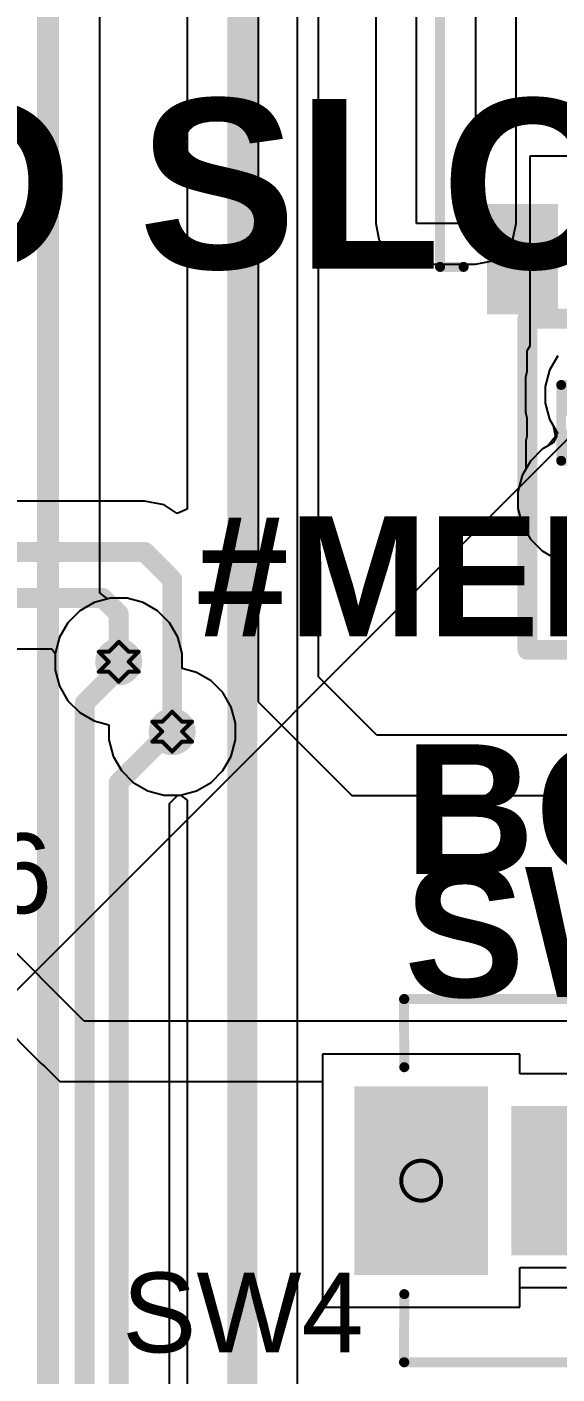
# Model space of a CAD drawing. Header units: inches. Extents: x -3 to 5437, y -3 to 5435.
# Drawn here: x 92.94 to 99.69, y 90.89 to 108.03 of the extents above; entities that cross this region are included whole.
import ezdxf

# ---------------------------------------------------------------- set-up
doc = ezdxf.new("R2010")
doc.units = ezdxf.units.IN
for name, color, linetype in [('Bottom Layer', 5, 'Continuous'), ('Bottom Solder', 6, 'Continuous'), ('Drill Drawing', 1, 'Continuous'), ('GND', 16, 'Continuous'), ('Keep-Out Layer', 6, 'Continuous'), ('Multi-Layer', 9, 'Continuous'), ('Pad Holes', 156, 'Continuous'), ('PWR', 76, 'Continuous'), ('Top Layer', 1, 'Continuous'), ('Top Overlay', 2, 'Continuous'), ('Top Paste', 8, 'Continuous'), ('Top Solder', 216, 'Continuous'), ('Via Holes', 16, 'Continuous')]:
    doc.layers.add(name, color=color, linetype=linetype)
doc.styles.add('Arial', font='', dxfattribs={"height": 0.2})
doc.styles.add('Arial_Bold', font='', dxfattribs={"height": 0.2})
doc.styles.get('Arial').set_extended_font_data('Arial')
doc.styles.get('Arial_Bold').set_extended_font_data('Arial', bold=True)

# ---------------------------------------------------------------- blocks, each defined once
blk = doc.blocks.new('DM3BT_DSF_PEJS_67')
at = {"layer": 'Top Layer'}
blk.add_hatch(color=1, dxfattribs=at).paths.add_polyline_path([(5.45, 6.95), (5.45, 8.15), (6.15, 8.15), (6.15, 6.95)])
at = {"layer": 'Top Paste'}
blk.add_hatch(color=8, dxfattribs=at).paths.add_polyline_path([(5.45, 6.95), (5.45, 8.15), (6.15, 8.15), (6.15, 6.95)])
at = {"layer": 'Top Solder'}
blk.add_hatch(color=216, dxfattribs=at).paths.add_polyline_path([(5.348, 6.848), (5.348, 8.252), (6.252, 8.252), (6.252, 6.848)])
at = {"layer": 'Keep-Out Layer'}
for p, q in [((6.4, 3.85), (6.4, 7.1)), ((6.4, 7.1), (7.15, 7.1)), ((7.15, 7.1), (7.15, 3.85))]:
    blk.add_line(p, q, dxfattribs=at)
at = {"layer": 'Top Overlay'}
for points in [[(6.85, 7.65, 0.127, 0.127, 0), (6.55, 7.65, 0.127, 0.127, 0)], [(6.85, 7.65, 0.127, 0.127, 0), (6.85, 4.2, 0.127, 0.127, 0)]]:
    blk.add_lwpolyline(points, format="xyseb", dxfattribs=at)
for points in [[(6.518, 7.65, 0.0635, 0.0635, 1), (6.582, 7.65, 0.0635, 0.0635, 1)], [(6.818, 7.65, 0.0635, 0.0635, 1), (6.882, 7.65, 0.0635, 0.0635, 1)], [(6.818, 7.65, 0.0635, 0.0635, 1), (6.882, 7.65, 0.0635, 0.0635, 1)]]:
    blk.add_lwpolyline(points, format="xyseb", close=True, dxfattribs=at)
blk = doc.blocks.new('R___0201_70')
at = {"layer": 'Top Layer'}
for points in [[(-0.41, 0.185), (-0.14, 0.185), (-0.14, -0.185), (-0.41, -0.185)], [(0.14, 0.185), (0.41, 0.185), (0.41, -0.185), (0.14, -0.185)]]:
    blk.add_hatch(color=1, dxfattribs=at).paths.add_polyline_path(points)
at = {"layer": 'Top Paste'}
for points in [[(-0.41, 0.185), (-0.14, 0.185), (-0.14, -0.185), (-0.41, -0.185)], [(0.14, 0.185), (0.41, 0.185), (0.41, -0.185), (0.14, -0.185)]]:
    blk.add_hatch(color=8, dxfattribs=at).paths.add_polyline_path(points)
at = {"layer": 'Top Solder'}
for points in [[(-0.465, 0.24), (-0.085, 0.24), (-0.085, -0.24), (-0.465, -0.24)], [(0.085, 0.24), (0.465, 0.24), (0.465, -0.24), (0.085, -0.24)]]:
    blk.add_hatch(color=216, dxfattribs=at).paths.add_polyline_path(points)
at = {"layer": 'Top Overlay'}
for points in [[(0.483, 0.254, 0.127, 0.127, 0), (-0.483, 0.254, 0.127, 0.127, 0)], [(-0.483, -0.254, 0.127, 0.127, 0), (-0.483, 0.254, 0.127, 0.127, 0)], [(0.483, -0.254, 0.127, 0.127, 0), (0.483, 0.254, 0.127, 0.127, 0)], [(0.483, -0.254, 0.127, 0.127, 0), (-0.483, -0.254, 0.127, 0.127, 0)]]:
    blk.add_lwpolyline(points, format="xyseb", dxfattribs=at)
for points in [[(-0.514, 0.254, 0.0635, 0.0635, 1), (-0.451, 0.254, 0.0635, 0.0635, 1)], [(-0.514, 0.254, 0.0635, 0.0635, 1), (-0.451, 0.254, 0.0635, 0.0635, 1)], [(0.451, 0.254, 0.0635, 0.0635, 1), (0.514, 0.254, 0.0635, 0.0635, 1)], [(0.451, 0.254, 0.0635, 0.0635, 1), (0.514, 0.254, 0.0635, 0.0635, 1)], [(-0.514, -0.254, 0.0635, 0.0635, 1), (-0.451, -0.254, 0.0635, 0.0635, 1)], [(-0.514, -0.254, 0.0635, 0.0635, 1), (-0.451, -0.254, 0.0635, 0.0635, 1)], [(0.451, -0.254, 0.0635, 0.0635, 1), (0.514, -0.254, 0.0635, 0.0635, 1)], [(0.451, -0.254, 0.0635, 0.0635, 1), (0.514, -0.254, 0.0635, 0.0635, 1)]]:
    blk.add_lwpolyline(points, format="xyseb", close=True, dxfattribs=at)
blk = doc.blocks.new('SS_12D02_G040_124')
at = {"layer": 'Bottom Layer'}
for points in [[(-3.35, -1.1), (-4.85, -1.1), (-4.85, 1.1), (-3.35, 1.1)], [(3.35, 1.1), (4.85, 1.1), (4.85, -1.1), (3.35, -1.1)], [(-2.85, 0.85), (-1.15, 0.85), (-1.15, -0.85), (-2.85, -0.85)]]:
    blk.add_hatch(color=5, dxfattribs=at).paths.add_polyline_path(points)
h = blk.add_hatch(color=5, dxfattribs=at)
edge = h.paths.add_edge_path()
edge.add_arc((0, 0), 0.85, 0, 360)
h = blk.add_hatch(color=5, dxfattribs=at)
edge = h.paths.add_edge_path()
edge.add_arc((2, 0), 0.85, 0, 360)
at = {"layer": 'Bottom Solder'}
for points in [[(-3.248, -1.202), (-4.952, -1.202), (-4.952, 1.202), (-3.248, 1.202)], [(3.248, 1.202), (4.952, 1.202), (4.952, -1.202), (3.248, -1.202)], [(-2.952, 0.952), (-1.048, 0.952), (-1.048, -0.952), (-2.952, -0.952)]]:
    blk.add_hatch(color=6, dxfattribs=at).paths.add_polyline_path(points)
h = blk.add_hatch(color=6, dxfattribs=at)
edge = h.paths.add_edge_path()
edge.add_arc((0, 0), 0.952, 0, 360)
h = blk.add_hatch(color=6, dxfattribs=at)
edge = h.paths.add_edge_path()
edge.add_arc((2, 0), 0.952, 0, 360)
at = {"layer": 'GND'}
for points in [[(-3.35, -1.1), (-4.85, -1.1), (-4.85, 1.1), (-3.35, 1.1)], [(3.35, 1.1), (4.85, 1.1), (4.85, -1.1), (3.35, -1.1)], [(-2.85, 0.85), (-1.15, 0.85), (-1.15, -0.85), (-2.85, -0.85)]]:
    blk.add_hatch(color=16, dxfattribs=at).paths.add_polyline_path(points)
h = blk.add_hatch(color=16, dxfattribs=at)
edge = h.paths.add_edge_path()
edge.add_arc((0, 0), 0.85, 0, 360)
h = blk.add_hatch(color=16, dxfattribs=at)
edge = h.paths.add_edge_path()
edge.add_arc((2, 0), 0.85, 0, 360)
at = {"layer": 'Multi-Layer'}
for points in [[(-3.35, -1.1), (-4.85, -1.1), (-4.85, 1.1), (-3.35, 1.1)], [(3.35, 1.1), (4.85, 1.1), (4.85, -1.1), (3.35, -1.1)], [(-2.85, 0.85), (-1.15, 0.85), (-1.15, -0.85), (-2.85, -0.85)]]:
    blk.add_hatch(color=9, dxfattribs=at).paths.add_polyline_path(points)
h = blk.add_hatch(color=9, dxfattribs=at)
edge = h.paths.add_edge_path()
edge.add_arc((0, 0), 0.85, 0, 360)
h = blk.add_hatch(color=9, dxfattribs=at)
edge = h.paths.add_edge_path()
edge.add_arc((2, 0), 0.85, 0, 360)
at = {"layer": 'Pad Holes'}
for points in [[(-4.45, -0.75), (-4.45, 0.75), (-3.75, 0.75), (-3.75, -0.75)], [(3.75, -0.75), (3.75, 0.75), (4.45, 0.75), (4.45, -0.75)]]:
    blk.add_hatch(color=7, dxfattribs=at).paths.add_polyline_path(points)
h = blk.add_hatch(color=7, dxfattribs=at)
edge = h.paths.add_edge_path()
edge.add_arc((-2, 0), 0.5, 0, 360)
h = blk.add_hatch(color=7, dxfattribs=at)
edge = h.paths.add_edge_path()
edge.add_arc((0, 0), 0.5, 0, 360)
h = blk.add_hatch(color=7, dxfattribs=at)
edge = h.paths.add_edge_path()
edge.add_arc((2, 0), 0.5, 0, 360)
at = {"layer": 'PWR'}
for points in [[(-3.35, -1.1), (-4.85, -1.1), (-4.85, 1.1), (-3.35, 1.1)], [(3.35, 1.1), (4.85, 1.1), (4.85, -1.1), (3.35, -1.1)], [(-2.85, 0.85), (-1.15, 0.85), (-1.15, -0.85), (-2.85, -0.85)]]:
    blk.add_hatch(color=76, dxfattribs=at).paths.add_polyline_path(points)
h = blk.add_hatch(color=76, dxfattribs=at)
edge = h.paths.add_edge_path()
edge.add_arc((0, 0), 0.85, 0, 360)
h = blk.add_hatch(color=76, dxfattribs=at)
edge = h.paths.add_edge_path()
edge.add_arc((2, 0), 0.85, 0, 360)
at = {"layer": 'Top Layer'}
for points in [[(-3.35, -1.1), (-4.85, -1.1), (-4.85, 1.1), (-3.35, 1.1)], [(3.35, 1.1), (4.85, 1.1), (4.85, -1.1), (3.35, -1.1)], [(-2.85, 0.85), (-1.15, 0.85), (-1.15, -0.85), (-2.85, -0.85)]]:
    blk.add_hatch(color=1, dxfattribs=at).paths.add_polyline_path(points)
h = blk.add_hatch(color=1, dxfattribs=at)
edge = h.paths.add_edge_path()
edge.add_arc((0, 0), 0.85, 0, 360)
h = blk.add_hatch(color=1, dxfattribs=at)
edge = h.paths.add_edge_path()
edge.add_arc((2, 0), 0.85, 0, 360)
at = {"layer": 'Top Solder'}
for points in [[(-3.248, -1.202), (-4.952, -1.202), (-4.952, 1.202), (-3.248, 1.202)], [(3.248, 1.202), (4.952, 1.202), (4.952, -1.202), (3.248, -1.202)], [(-2.952, 0.952), (-1.048, 0.952), (-1.048, -0.952), (-2.952, -0.952)]]:
    blk.add_hatch(color=216, dxfattribs=at).paths.add_polyline_path(points)
h = blk.add_hatch(color=216, dxfattribs=at)
edge = h.paths.add_edge_path()
edge.add_arc((0, 0), 0.952, 0, 360)
h = blk.add_hatch(color=216, dxfattribs=at)
edge = h.paths.add_edge_path()
edge.add_arc((2, 0), 0.952, 0, 360)
at = {"layer": 'Top Overlay'}
for points in [[(-4.318, 2.311, 0.127, 0.127, 0), (-4.315, 1.444, 0.127, 0.127, 0)], [(-4.315, 2.311, 0.127, 0.127, 0), (4.315, 2.311, 0.127, 0.127, 0)], [(4.312, 2.311, 0.127, 0.127, 0), (4.315, 1.444, 0.127, 0.127, 0)], [(-2, 1.778, 0.127, 0.127, 0), (0.083, 1.778, 0.127, 0.127, 0)], [(-2, 1.041, 0.127, 0.127, 0), (-2, 1.778, 0.127, 0.127, 0)], [(0.083, 1.092, 0.127, 0.127, 0), (0.083, 1.778, 0.127, 0.127, 0)], [(-2, -1.778, 0.127, 0.127, 0), (-2, -1.041, 0.127, 0.127, 0)], [(-2, -1.778, 0.127, 0.127, 0), (-2, -1.041, 0.127, 0.127, 0)], [(0.083, -1.778, 0.127, 0.127, 0), (0.083, -1.092, 0.127, 0.127, 0)], [(0.083, -1.778, 0.127, 0.127, 0), (0.083, -1.092, 0.127, 0.127, 0)], [(-4.318, -2.311, 0.127, 0.127, 0), (-4.315, -1.444, 0.127, 0.127, 0)], [(4.312, -2.311, 0.127, 0.127, 0), (4.315, -1.444, 0.127, 0.127, 0)], [(-2, -1.778, 0.127, 0.127, 0), (0.083, -1.778, 0.127, 0.127, 0)], [(-2, -1.778, 0.127, 0.127, 0), (0.083, -1.778, 0.127, 0.127, 0)], [(-4.315, -2.311, 0.127, 0.127, 0), (4.315, -2.311, 0.127, 0.127, 0)]]:
    blk.add_lwpolyline(points, format="xyseb", dxfattribs=at)
for points in [[(-4.35, 2.311, 0.0635, 0.0635, 1), (-4.286, 2.311, 0.0635, 0.0635, 1)], [(-4.347, 2.311, 0.0635, 0.0635, 1), (-4.283, 2.311, 0.0635, 0.0635, 1)], [(4.28, 2.311, 0.0635, 0.0635, 1), (4.344, 2.311, 0.0635, 0.0635, 1)], [(4.283, 2.311, 0.0635, 0.0635, 1), (4.347, 2.311, 0.0635, 0.0635, 1)], [(-2.032, 1.778, 0.0635, 0.0635, 1), (-1.968, 1.778, 0.0635, 0.0635, 1)], [(-2.032, 1.778, 0.0635, 0.0635, 1), (-1.968, 1.778, 0.0635, 0.0635, 1)], [(0.051, 1.778, 0.0635, 0.0635, 1), (0.115, 1.778, 0.0635, 0.0635, 1)], [(0.051, 1.778, 0.0635, 0.0635, 1), (0.115, 1.778, 0.0635, 0.0635, 1)], [(-4.347, 1.444, 0.0635, 0.0635, 1), (-4.283, 1.444, 0.0635, 0.0635, 1)], [(4.283, 1.444, 0.0635, 0.0635, 1), (4.347, 1.444, 0.0635, 0.0635, 1)], [(-2.032, 1.041, 0.0635, 0.0635, 1), (-1.968, 1.041, 0.0635, 0.0635, 1)], [(0.051, 1.092, 0.0635, 0.0635, 1), (0.115, 1.092, 0.0635, 0.0635, 1)], [(-2.032, -1.041, 0.0635, 0.0635, 1), (-1.968, -1.041, 0.0635, 0.0635, 1)], [(-2.032, -1.041, 0.0635, 0.0635, 1), (-1.968, -1.041, 0.0635, 0.0635, 1)], [(0.051, -1.092, 0.0635, 0.0635, 1), (0.115, -1.092, 0.0635, 0.0635, 1)], [(0.051, -1.092, 0.0635, 0.0635, 1), (0.115, -1.092, 0.0635, 0.0635, 1)], [(-4.347, -1.444, 0.0635, 0.0635, 1), (-4.283, -1.444, 0.0635, 0.0635, 1)], [(4.283, -1.444, 0.0635, 0.0635, 1), (4.347, -1.444, 0.0635, 0.0635, 1)], [(-2.032, -1.778, 0.0635, 0.0635, 1), (-1.968, -1.778, 0.0635, 0.0635, 1)], [(-2.032, -1.778, 0.0635, 0.0635, 1), (-1.968, -1.778, 0.0635, 0.0635, 1)], [(-2.032, -1.778, 0.0635, 0.0635, 1), (-1.968, -1.778, 0.0635, 0.0635, 1)], [(-2.032, -1.778, 0.0635, 0.0635, 1), (-1.968, -1.778, 0.0635, 0.0635, 1)], [(0.051, -1.778, 0.0635, 0.0635, 1), (0.115, -1.778, 0.0635, 0.0635, 1)], [(0.051, -1.778, 0.0635, 0.0635, 1), (0.115, -1.778, 0.0635, 0.0635, 1)], [(0.051, -1.778, 0.0635, 0.0635, 1), (0.115, -1.778, 0.0635, 0.0635, 1)], [(0.051, -1.778, 0.0635, 0.0635, 1), (0.115, -1.778, 0.0635, 0.0635, 1)], [(-4.35, -2.311, 0.0635, 0.0635, 1), (-4.286, -2.311, 0.0635, 0.0635, 1)], [(-4.347, -2.311, 0.0635, 0.0635, 1), (-4.283, -2.311, 0.0635, 0.0635, 1)], [(4.28, -2.311, 0.0635, 0.0635, 1), (4.344, -2.311, 0.0635, 0.0635, 1)], [(4.283, -2.311, 0.0635, 0.0635, 1), (4.347, -2.311, 0.0635, 0.0635, 1)]]:
    blk.add_lwpolyline(points, format="xyseb", close=True, dxfattribs=at)

msp = doc.modelspace()

# ---------------------------------------------------------------- hatches: boundary and pattern name
at = {"layer": 'Bottom Layer'}
h = msp.add_hatch(color=5, dxfattribs=at)
edge = h.paths.add_edge_path()
edge.add_arc((94.107, 99.949), 0.3, 0, 360)
h = msp.add_hatch(color=5, dxfattribs=at)
edge = h.paths.add_edge_path()
edge.add_arc((94.788, 99.06), 0.3, 0, 360)
at = {"layer": 'GND'}
h = msp.add_hatch(color=16, dxfattribs=at)
edge = h.paths.add_edge_path()
edge.add_arc((94.107, 99.949), 0.3, 0, 360)
h = msp.add_hatch(color=16, dxfattribs=at)
edge = h.paths.add_edge_path()
edge.add_arc((94.788, 99.06), 0.3, 0, 360)
at = {"layer": 'PWR'}
h = msp.add_hatch(color=76, dxfattribs=at)
edge = h.paths.add_edge_path()
edge.add_arc((94.107, 99.949), 0.3, 0, 360)
h = msp.add_hatch(color=76, dxfattribs=at)
edge = h.paths.add_edge_path()
edge.add_arc((94.788, 99.06), 0.3, 0, 360)
at = {"layer": 'Top Layer'}
h = msp.add_hatch(color=1, dxfattribs=at)
edge = h.paths.add_edge_path()
edge.add_arc((94.107, 99.949), 0.3, 0, 360)
h = msp.add_hatch(color=1, dxfattribs=at)
edge = h.paths.add_edge_path()
edge.add_arc((94.788, 99.06), 0.3, 0, 360)
at = {"layer": 'Via Holes'}
h = msp.add_hatch(color=7, dxfattribs=at)
edge = h.paths.add_edge_path()
edge.add_arc((94.107, 99.949), 0.15, 0, 360)
h = msp.add_hatch(color=7, dxfattribs=at)
edge = h.paths.add_edge_path()
edge.add_arc((94.788, 99.06), 0.15, 0, 360)

# ---------------------------------------------------------------- linework, layer by layer
at = {"layer": 'Bottom Layer'}
for p, q in [((96.386, 84.14), (96.386, 112.338)), ((94.977, 108.707), (94.977, 101.892)), ((97.383, 108.774), (97.383, 105.524)), ((99.169, 105.524), (99.169, 108.774)), ((97.383, 105.524), (97.423, 105.326)), ((99.13, 105.326), (99.169, 105.524)), ((97.423, 105.326), (97.535, 105.158)), ((99.017, 105.158), (99.13, 105.326)), ((97.535, 105.158), (97.703, 105.046)), ((98.849, 105.046), (99.017, 105.158)), ((97.703, 105.046), (97.901, 105.007)), ((97.901, 105.007), (98.651, 105.007)), ((98.651, 105.007), (98.849, 105.046)), ((99.701, 103.843), (99.595, 103.659)), ((99.595, 103.659), (99.54, 103.453)), ((99.54, 103.453), (99.54, 103.241)), ((99.54, 103.241), (99.595, 103.035)), ((99.595, 103.035), (99.679, 102.889)), ((99.679, 102.889), (99.683, 102.816)), ((99.64, 102.733), (99.502, 102.653)), ((99.683, 102.816), (99.64, 102.733)), ((99.502, 102.653), (99.351, 102.503)), ((99.351, 102.503), (99.245, 102.318)), ((99.245, 102.318), (99.19, 102.113)), ((99.19, 102.113), (99.19, 101.9)), ((94.437, 101.993), (85.979, 101.993)), ((94.685, 101.944), (94.437, 101.993)), ((94.85, 101.834), (94.685, 101.944)), ((94.977, 101.892), (94.85, 101.834)), ((99.19, 101.9), (99.245, 101.695)), ((99.245, 101.695), (99.351, 101.51)), ((99.351, 101.51), (99.502, 101.36)), ((99.502, 101.36), (99.686, 101.253)), ((99.686, 101.253), (99.891, 101.198)), ((87.631, 100.114), (93.254, 100.114)), ((93.254, 100.114), (93.299, 100.055)), ((93.299, 100.055), (93.299, 99.843)), ((93.299, 99.843), (93.354, 99.637)), ((93.354, 99.637), (93.46, 99.453)), ((93.46, 99.453), (93.611, 99.302)), ((93.611, 99.302), (93.795, 99.196)), ((93.795, 99.196), (93.98, 99.147)), ((93.98, 99.147), (93.98, 98.954)), ((93.98, 98.954), (94.035, 98.748)), ((94.035, 98.748), (94.141, 98.564)), ((94.141, 98.564), (94.292, 98.413)), ((94.292, 98.413), (94.476, 98.307)), ((94.476, 98.307), (94.682, 98.252)), ((94.682, 98.252), (94.894, 98.252)), ((94.894, 98.252), (94.977, 98.188)), ((94.977, 98.188), (94.977, 84.14)), ((99.218, 94.954), (96.702, 94.954)), ((96.702, 94.954), (96.702, 91.738)), ((99.218, 94.704), (99.218, 94.954)), ((101.418, 94.704), (99.218, 94.704)), ((99.218, 91.738), (99.218, 91.988)), ((99.218, 91.988), (101.418, 91.988)), ((96.702, 91.738), (99.218, 91.738))]:
    msp.add_line(p, q, dxfattribs=at)
for points in [[(95.682, 83.744, 0.381, 0.381, 0), (95.682, 113.538, 0.381, 0.381, 0)], [(85.979, 101.346, 0.254, 0.254, 0), (94.437, 101.346, 0.254, 0.254, 0)], [(94.437, 101.346, 0.254, 0.254, 0), (94.788, 100.995, 0.254, 0.254, 0)], [(94.788, 99.06, 0.254, 0.254, 0), (94.788, 100.995, 0.254, 0.254, 0)], [(87.198, 100.762, 0.254, 0.254, 0), (93.904, 100.762, 0.254, 0.254, 0)], [(93.904, 100.762, 0.254, 0.254, 0), (94.107, 100.559, 0.254, 0.254, 0)], [(94.107, 99.949, 0.254, 0.254, 0), (94.107, 100.559, 0.254, 0.254, 0)]]:
    msp.add_lwpolyline(points, format="xyseb", dxfattribs=at)
for points in [[(94.374, 101.346, 0.127, 0.127, 1), (94.501, 101.346, 0.127, 0.127, 1)], [(94.374, 101.346, 0.127, 0.127, 1), (94.501, 101.346, 0.127, 0.127, 1)], [(94.724, 100.995, 0.127, 0.127, 1), (94.851, 100.995, 0.127, 0.127, 1)], [(94.724, 100.995, 0.127, 0.127, 1), (94.851, 100.995, 0.127, 0.127, 1)], [(93.84, 100.762, 0.127, 0.127, 1), (93.967, 100.762, 0.127, 0.127, 1)], [(93.84, 100.762, 0.127, 0.127, 1), (93.967, 100.762, 0.127, 0.127, 1)], [(94.043, 100.559, 0.127, 0.127, 1), (94.17, 100.559, 0.127, 0.127, 1)], [(94.043, 100.559, 0.127, 0.127, 1), (94.17, 100.559, 0.127, 0.127, 1)], [(94.043, 99.949, 0.127, 0.127, 1), (94.17, 99.949, 0.127, 0.127, 1)], [(94.724, 99.06, 0.127, 0.127, 1), (94.851, 99.06, 0.127, 0.127, 1)]]:
    msp.add_lwpolyline(points, format="xyseb", close=True, dxfattribs=at)
at = {"layer": 'Bottom Solder'}
msp.add_line((0.338, 3.382), (5436.901, 5435.166), dxfattribs=at)
at = {"layer": 'Drill Drawing'}
for points in [[(93.98, 100.076, 0.0508, 0.0508, 0), (94.107, 100.203, 0.0508, 0.0508, 0)], [(94.107, 100.203, 0.0508, 0.0508, 0), (94.234, 100.076, 0.0508, 0.0508, 0)], [(93.853, 100.076, 0.0508, 0.0508, 0), (93.98, 99.949, 0.0508, 0.0508, 0)], [(93.853, 100.076, 0.0508, 0.0508, 0), (93.98, 100.076, 0.0508, 0.0508, 0)], [(93.853, 99.822, 0.0508, 0.0508, 0), (93.98, 99.949, 0.0508, 0.0508, 0)], [(94.234, 100.076, 0.0508, 0.0508, 0), (94.361, 100.076, 0.0508, 0.0508, 0)], [(94.234, 99.949, 0.0508, 0.0508, 0), (94.361, 100.076, 0.0508, 0.0508, 0)], [(94.234, 99.949, 0.0508, 0.0508, 0), (94.361, 99.822, 0.0508, 0.0508, 0)], [(93.853, 99.822, 0.0508, 0.0508, 0), (93.98, 99.822, 0.0508, 0.0508, 0)], [(93.98, 99.822, 0.0508, 0.0508, 0), (94.107, 99.695, 0.0508, 0.0508, 0)], [(94.107, 99.695, 0.0508, 0.0508, 0), (94.234, 99.822, 0.0508, 0.0508, 0)], [(94.234, 99.822, 0.0508, 0.0508, 0), (94.361, 99.822, 0.0508, 0.0508, 0)], [(94.661, 99.187, 0.0508, 0.0508, 0), (94.788, 99.314, 0.0508, 0.0508, 0)], [(94.788, 99.314, 0.0508, 0.0508, 0), (94.915, 99.187, 0.0508, 0.0508, 0)], [(94.534, 99.187, 0.0508, 0.0508, 0), (94.661, 99.06, 0.0508, 0.0508, 0)], [(94.534, 99.187, 0.0508, 0.0508, 0), (94.661, 99.187, 0.0508, 0.0508, 0)], [(94.534, 98.933, 0.0508, 0.0508, 0), (94.661, 99.06, 0.0508, 0.0508, 0)], [(94.915, 99.187, 0.0508, 0.0508, 0), (95.042, 99.187, 0.0508, 0.0508, 0)], [(94.915, 99.06, 0.0508, 0.0508, 0), (95.042, 99.187, 0.0508, 0.0508, 0)], [(94.915, 99.06, 0.0508, 0.0508, 0), (95.042, 98.933, 0.0508, 0.0508, 0)], [(94.534, 98.933, 0.0508, 0.0508, 0), (94.661, 98.933, 0.0508, 0.0508, 0)], [(94.661, 98.933, 0.0508, 0.0508, 0), (94.788, 98.806, 0.0508, 0.0508, 0)], [(94.788, 98.806, 0.0508, 0.0508, 0), (94.915, 98.933, 0.0508, 0.0508, 0)], [(94.915, 98.933, 0.0508, 0.0508, 0), (95.042, 98.933, 0.0508, 0.0508, 0)]]:
    msp.add_lwpolyline(points, format="xyseb", dxfattribs=at)
for points in [[(94.094, 100.203, 0.0254, 0.0254, 1), (94.12, 100.203, 0.0254, 0.0254, 1)], [(94.094, 100.203, 0.0254, 0.0254, 1), (94.12, 100.203, 0.0254, 0.0254, 1)], [(93.84, 100.076, 0.0254, 0.0254, 1), (93.866, 100.076, 0.0254, 0.0254, 1)], [(93.84, 100.076, 0.0254, 0.0254, 1), (93.866, 100.076, 0.0254, 0.0254, 1)], [(93.967, 100.076, 0.0254, 0.0254, 1), (93.993, 100.076, 0.0254, 0.0254, 1)], [(93.967, 100.076, 0.0254, 0.0254, 1), (93.993, 100.076, 0.0254, 0.0254, 1)], [(93.967, 99.949, 0.0254, 0.0254, 1), (93.993, 99.949, 0.0254, 0.0254, 1)], [(93.967, 99.949, 0.0254, 0.0254, 1), (93.993, 99.949, 0.0254, 0.0254, 1)], [(94.221, 100.076, 0.0254, 0.0254, 1), (94.247, 100.076, 0.0254, 0.0254, 1)], [(94.221, 100.076, 0.0254, 0.0254, 1), (94.247, 100.076, 0.0254, 0.0254, 1)], [(94.221, 99.949, 0.0254, 0.0254, 1), (94.247, 99.949, 0.0254, 0.0254, 1)], [(94.221, 99.949, 0.0254, 0.0254, 1), (94.247, 99.949, 0.0254, 0.0254, 1)], [(94.348, 100.076, 0.0254, 0.0254, 1), (94.374, 100.076, 0.0254, 0.0254, 1)], [(94.348, 100.076, 0.0254, 0.0254, 1), (94.374, 100.076, 0.0254, 0.0254, 1)], [(93.84, 99.822, 0.0254, 0.0254, 1), (93.866, 99.822, 0.0254, 0.0254, 1)], [(93.84, 99.822, 0.0254, 0.0254, 1), (93.866, 99.822, 0.0254, 0.0254, 1)], [(93.967, 99.822, 0.0254, 0.0254, 1), (93.993, 99.822, 0.0254, 0.0254, 1)], [(93.967, 99.822, 0.0254, 0.0254, 1), (93.993, 99.822, 0.0254, 0.0254, 1)], [(94.221, 99.822, 0.0254, 0.0254, 1), (94.247, 99.822, 0.0254, 0.0254, 1)], [(94.221, 99.822, 0.0254, 0.0254, 1), (94.247, 99.822, 0.0254, 0.0254, 1)], [(94.348, 99.822, 0.0254, 0.0254, 1), (94.374, 99.822, 0.0254, 0.0254, 1)], [(94.348, 99.822, 0.0254, 0.0254, 1), (94.374, 99.822, 0.0254, 0.0254, 1)], [(94.094, 99.695, 0.0254, 0.0254, 1), (94.12, 99.695, 0.0254, 0.0254, 1)], [(94.094, 99.695, 0.0254, 0.0254, 1), (94.12, 99.695, 0.0254, 0.0254, 1)], [(94.775, 99.314, 0.0254, 0.0254, 1), (94.801, 99.314, 0.0254, 0.0254, 1)], [(94.775, 99.314, 0.0254, 0.0254, 1), (94.801, 99.314, 0.0254, 0.0254, 1)], [(94.521, 99.187, 0.0254, 0.0254, 1), (94.547, 99.187, 0.0254, 0.0254, 1)], [(94.521, 99.187, 0.0254, 0.0254, 1), (94.547, 99.187, 0.0254, 0.0254, 1)], [(94.648, 99.187, 0.0254, 0.0254, 1), (94.674, 99.187, 0.0254, 0.0254, 1)], [(94.648, 99.187, 0.0254, 0.0254, 1), (94.674, 99.187, 0.0254, 0.0254, 1)], [(94.648, 99.06, 0.0254, 0.0254, 1), (94.674, 99.06, 0.0254, 0.0254, 1)], [(94.648, 99.06, 0.0254, 0.0254, 1), (94.674, 99.06, 0.0254, 0.0254, 1)], [(94.902, 99.187, 0.0254, 0.0254, 1), (94.928, 99.187, 0.0254, 0.0254, 1)], [(94.902, 99.187, 0.0254, 0.0254, 1), (94.928, 99.187, 0.0254, 0.0254, 1)], [(94.902, 99.06, 0.0254, 0.0254, 1), (94.928, 99.06, 0.0254, 0.0254, 1)], [(94.902, 99.06, 0.0254, 0.0254, 1), (94.928, 99.06, 0.0254, 0.0254, 1)], [(95.029, 99.187, 0.0254, 0.0254, 1), (95.055, 99.187, 0.0254, 0.0254, 1)], [(95.029, 99.187, 0.0254, 0.0254, 1), (95.055, 99.187, 0.0254, 0.0254, 1)], [(94.521, 98.933, 0.0254, 0.0254, 1), (94.547, 98.933, 0.0254, 0.0254, 1)], [(94.521, 98.933, 0.0254, 0.0254, 1), (94.547, 98.933, 0.0254, 0.0254, 1)], [(94.648, 98.933, 0.0254, 0.0254, 1), (94.674, 98.933, 0.0254, 0.0254, 1)], [(94.648, 98.933, 0.0254, 0.0254, 1), (94.674, 98.933, 0.0254, 0.0254, 1)], [(94.902, 98.933, 0.0254, 0.0254, 1), (94.928, 98.933, 0.0254, 0.0254, 1)], [(94.902, 98.933, 0.0254, 0.0254, 1), (94.928, 98.933, 0.0254, 0.0254, 1)], [(95.029, 98.933, 0.0254, 0.0254, 1), (95.055, 98.933, 0.0254, 0.0254, 1)], [(95.029, 98.933, 0.0254, 0.0254, 1), (95.055, 98.933, 0.0254, 0.0254, 1)], [(94.775, 98.806, 0.0254, 0.0254, 1), (94.801, 98.806, 0.0254, 0.0254, 1)], [(94.775, 98.806, 0.0254, 0.0254, 1), (94.801, 98.806, 0.0254, 0.0254, 1)], [(98.214, 93.346, 0.0508, 0.0508, 1), (97.706, 93.346, 0.0508, 0.0508, 1)], [(97.694, 93.346, 0.0254, 0.0254, 1), (97.719, 93.346, 0.0254, 0.0254, 1)], [(98.202, 93.346, 0.0254, 0.0254, 1), (98.227, 93.346, 0.0254, 0.0254, 1)]]:
    msp.add_lwpolyline(points, format="xyseb", close=True, dxfattribs=at)
at = {"layer": 'GND'}
for p, q in [((97.383, 108.774), (97.383, 105.524)), ((99.169, 105.524), (99.169, 108.774)), ((97.383, 105.524), (97.423, 105.326)), ((99.13, 105.326), (99.169, 105.524)), ((97.423, 105.326), (97.535, 105.158)), ((99.017, 105.158), (99.13, 105.326)), ((97.535, 105.158), (97.703, 105.046)), ((98.849, 105.046), (99.017, 105.158)), ((97.703, 105.046), (97.901, 105.007)), ((97.901, 105.007), (98.651, 105.007)), ((98.651, 105.007), (98.849, 105.046)), ((99.701, 103.843), (99.595, 103.659)), ((99.595, 103.659), (99.54, 103.453)), ((99.54, 103.453), (99.54, 103.241)), ((99.54, 103.241), (99.595, 103.035)), ((99.595, 103.035), (99.64, 102.957)), ((99.64, 102.957), (99.673, 102.816)), ((99.572, 102.693), (99.502, 102.653)), ((99.673, 102.816), (99.572, 102.693)), ((99.502, 102.653), (99.351, 102.503)), ((99.351, 102.503), (99.245, 102.318)), ((99.245, 102.318), (99.19, 102.113)), ((99.19, 102.113), (99.19, 101.9)), ((99.19, 101.9), (99.245, 101.695)), ((99.245, 101.695), (99.351, 101.51)), ((99.351, 101.51), (99.502, 101.36)), ((99.502, 101.36), (99.686, 101.253)), ((99.686, 101.253), (99.891, 101.198)), ((93.795, 100.702), (93.611, 100.596)), ((94.001, 100.757), (93.795, 100.702)), ((94.213, 100.757), (94.001, 100.757)), ((94.419, 100.702), (94.213, 100.757)), ((94.603, 100.596), (94.419, 100.702)), ((93.611, 100.596), (93.46, 100.445)), ((94.754, 100.445), (94.603, 100.596)), ((93.46, 100.445), (93.354, 100.261)), ((94.86, 100.261), (94.754, 100.445)), ((93.354, 100.261), (93.299, 100.055)), ((94.915, 100.055), (94.86, 100.261)), ((93.299, 100.055), (93.299, 99.843)), ((94.915, 99.862), (94.915, 100.055)), ((93.299, 99.843), (93.354, 99.637)), ((95.1, 99.813), (94.915, 99.862)), ((95.284, 99.707), (95.1, 99.813)), ((93.354, 99.637), (93.46, 99.453)), ((95.435, 99.556), (95.284, 99.707)), ((93.46, 99.453), (93.611, 99.302)), ((95.541, 99.372), (95.435, 99.556)), ((93.611, 99.302), (93.795, 99.196)), ((95.596, 99.166), (95.541, 99.372)), ((93.795, 99.196), (93.98, 99.147)), ((93.98, 99.147), (93.98, 98.954)), ((95.596, 98.954), (95.596, 99.166)), ((93.98, 98.954), (94.035, 98.748)), ((95.541, 98.748), (95.596, 98.954)), ((94.035, 98.748), (94.141, 98.564)), ((95.435, 98.564), (95.541, 98.748)), ((94.141, 98.564), (94.292, 98.413)), ((94.292, 98.413), (94.476, 98.307)), ((95.1, 98.307), (95.284, 98.413)), ((95.284, 98.413), (95.435, 98.564)), ((94.476, 98.307), (94.682, 98.252)), ((94.682, 98.252), (94.894, 98.252)), ((94.894, 98.252), (95.1, 98.307)), ((99.218, 94.954), (96.702, 94.954)), ((96.702, 94.954), (96.702, 91.738)), ((99.218, 94.704), (99.218, 94.954)), ((101.418, 94.704), (99.218, 94.704)), ((99.218, 91.738), (99.218, 91.988)), ((99.218, 91.988), (101.418, 91.988)), ((96.702, 91.738), (99.218, 91.738))]:
    msp.add_line(p, q, dxfattribs=at)
at = {"layer": 'PWR'}
for p, q in [((95.885, 114.28), (95.885, 99.439)), ((99.169, 105.524), (99.169, 108.774)), ((96.654, 99.757), (96.654, 108.421)), ((97.383, 108.473), (97.383, 105.524)), ((97.383, 105.524), (97.423, 105.326)), ((99.13, 105.326), (99.169, 105.524)), ((97.423, 105.326), (97.535, 105.158)), ((99.017, 105.158), (99.13, 105.326)), ((97.535, 105.158), (97.703, 105.046)), ((98.849, 105.046), (99.017, 105.158)), ((97.703, 105.046), (97.901, 105.007)), ((97.901, 105.007), (98.651, 105.007)), ((98.651, 105.007), (98.849, 105.046)), ((99.701, 103.843), (99.595, 103.659)), ((99.595, 103.659), (99.54, 103.453)), ((99.54, 103.453), (99.54, 103.241)), ((99.54, 103.241), (99.595, 103.035)), ((99.595, 103.035), (99.701, 102.851)), ((93.795, 100.702), (93.611, 100.596)), ((94.001, 100.757), (93.795, 100.702)), ((94.213, 100.757), (94.001, 100.757)), ((94.419, 100.702), (94.213, 100.757)), ((94.603, 100.596), (94.419, 100.702)), ((93.611, 100.596), (93.46, 100.445)), ((94.754, 100.445), (94.603, 100.596)), ((93.46, 100.445), (93.354, 100.261)), ((94.86, 100.261), (94.754, 100.445)), ((93.354, 100.261), (93.299, 100.055)), ((94.915, 100.055), (94.86, 100.261)), ((93.299, 100.055), (93.299, 99.843)), ((94.915, 99.862), (94.915, 100.055)), ((93.299, 99.843), (93.354, 99.637)), ((95.1, 99.813), (94.915, 99.862)), ((95.284, 99.707), (95.1, 99.813)), ((93.354, 99.637), (93.46, 99.453)), ((95.435, 99.556), (95.284, 99.707)), ((97.395, 99.016), (96.654, 99.757)), ((93.46, 99.453), (93.611, 99.302)), ((95.541, 99.372), (95.435, 99.556)), ((95.885, 99.439), (97.076, 98.247)), ((93.611, 99.302), (93.795, 99.196)), ((95.596, 99.166), (95.541, 99.372)), ((93.795, 99.196), (93.98, 99.147)), ((93.98, 99.147), (93.98, 98.954)), ((95.596, 98.954), (95.596, 99.166)), ((93.98, 98.954), (94.035, 98.748)), ((95.541, 98.748), (95.596, 98.954)), ((111.304, 99.016), (97.395, 99.016)), ((94.035, 98.748), (94.141, 98.564)), ((95.435, 98.564), (95.541, 98.748)), ((94.141, 98.564), (94.292, 98.413)), ((94.292, 98.413), (94.476, 98.307)), ((95.1, 98.307), (95.284, 98.413)), ((95.284, 98.413), (95.435, 98.564)), ((94.476, 98.307), (94.682, 98.252)), ((94.682, 98.252), (94.894, 98.252)), ((94.894, 98.252), (95.1, 98.307)), ((97.076, 98.247), (111.304, 98.247)), ((93.667, 95.377), (92.507, 96.537)), ((91.963, 95.994), (93.123, 94.834)), ((108.159, 95.377), (93.667, 95.377)), ((93.123, 94.834), (93.163, 94.803)), ((93.163, 94.803), (93.358, 94.608)), ((93.358, 94.608), (96.702, 94.608)), ((96.702, 94.608), (96.702, 91.738)), ((99.218, 91.738), (99.218, 92.242)), ((99.218, 92.242), (99.806, 92.242)), ((96.702, 91.738), (99.218, 91.738))]:
    msp.add_line(p, q, dxfattribs=at)
at = {"layer": 'Top Layer'}
for p, q in [((97.383, 108.774), (97.383, 105.524)), ((99.169, 105.524), (99.169, 108.774)), ((93.866, 100.825), (93.866, 108.369)), ((102.159, 106.382), (99.343, 106.382)), ((99.343, 106.382), (99.343, 103.966)), ((97.383, 105.524), (97.423, 105.326)), ((99.13, 105.326), (99.169, 105.524)), ((97.423, 105.326), (97.535, 105.158)), ((99.017, 105.158), (99.13, 105.326)), ((97.535, 105.158), (97.703, 105.046)), ((98.849, 105.046), (99.017, 105.158)), ((97.703, 105.046), (97.901, 105.007)), ((97.901, 105.007), (98.651, 105.007)), ((98.651, 105.007), (98.849, 105.046)), ((99.343, 103.966), (99.305, 103.907)), ((99.305, 103.907), (99.305, 103.907)), ((99.305, 103.907), (99.305, 103.644)), ((99.305, 103.644), (99.289, 103.565)), ((99.289, 103.565), (99.289, 103.13)), ((99.289, 103.13), (99.305, 103.05)), ((99.305, 103.05), (99.305, 102.814)), ((99.305, 102.814), (99.295, 102.763)), ((99.295, 102.763), (99.295, 102.405)), ((99.295, 102.405), (99.245, 102.318)), ((99.245, 102.318), (99.19, 102.113)), ((99.19, 102.113), (99.19, 101.9)), ((99.19, 101.9), (99.245, 101.695)), ((99.245, 101.695), (99.351, 101.51)), ((99.351, 101.51), (99.502, 101.36)), ((99.502, 101.36), (99.686, 101.253)), ((99.686, 101.253), (99.891, 101.198)), ((93.966, 100.748), (93.866, 100.825)), ((94.001, 100.757), (93.966, 100.748)), ((94.213, 100.757), (94.001, 100.757)), ((94.419, 100.702), (94.213, 100.757)), ((94.603, 100.596), (94.419, 100.702)), ((94.754, 100.445), (94.603, 100.596)), ((94.86, 100.261), (94.754, 100.445)), ((94.915, 100.055), (94.86, 100.261)), ((94.915, 99.862), (94.915, 100.055)), ((95.1, 99.813), (94.915, 99.862)), ((95.284, 99.707), (95.1, 99.813)), ((95.435, 99.556), (95.284, 99.707)), ((95.541, 99.372), (95.435, 99.556)), ((95.596, 99.166), (95.541, 99.372)), ((95.596, 98.954), (95.596, 99.166)), ((95.541, 98.748), (95.596, 98.954)), ((95.435, 98.564), (95.541, 98.748)), ((95.1, 98.307), (95.284, 98.413)), ((95.284, 98.413), (95.435, 98.564)), ((94.754, 98.145), (94.861, 98.252)), ((94.861, 98.252), (94.894, 98.252)), ((94.894, 98.252), (95.1, 98.307)), ((94.754, 87.803), (94.754, 98.145)), ((99.218, 94.954), (96.702, 94.954)), ((96.702, 94.954), (96.702, 91.738)), ((99.218, 94.704), (99.218, 94.954)), ((101.418, 94.704), (99.218, 94.704)), ((99.218, 91.738), (99.218, 91.988)), ((99.218, 91.988), (101.209, 91.988)), ((96.702, 91.738), (99.218, 91.738))]:
    msp.add_line(p, q, dxfattribs=at)
for points in [[(93.205, 87.121, 0.279, 0.279, 0), (93.205, 110.916, 0.279, 0.279, 0)], [(93.675, 99.424, 0.254, 0.254, 0), (94.107, 99.855, 0.254, 0.254, 0)], [(94.107, 99.855, 0.254, 0.254, 0), (94.107, 99.949, 0.254, 0.254, 0)], [(93.675, 87.356, 0.254, 0.254, 0), (93.675, 99.424, 0.254, 0.254, 0)], [(94.107, 98.413, 0.254, 0.254, 0), (94.754, 99.06, 0.254, 0.254, 0)], [(94.754, 99.06, 0.254, 0.254, 0), (94.788, 99.06, 0.254, 0.254, 0)], [(94.107, 87.535, 0.254, 0.254, 0), (94.107, 98.413, 0.254, 0.254, 0)]]:
    msp.add_lwpolyline(points, format="xyseb", dxfattribs=at)
for points in [[(94.043, 99.949, 0.127, 0.127, 1), (94.17, 99.949, 0.127, 0.127, 1)], [(94.043, 99.855, 0.127, 0.127, 1), (94.17, 99.855, 0.127, 0.127, 1)], [(94.043, 99.855, 0.127, 0.127, 1), (94.17, 99.855, 0.127, 0.127, 1)], [(93.612, 99.424, 0.127, 0.127, 1), (93.739, 99.424, 0.127, 0.127, 1)], [(93.612, 99.424, 0.127, 0.127, 1), (93.739, 99.424, 0.127, 0.127, 1)], [(94.69, 99.06, 0.127, 0.127, 1), (94.817, 99.06, 0.127, 0.127, 1)], [(94.69, 99.06, 0.127, 0.127, 1), (94.817, 99.06, 0.127, 0.127, 1)], [(94.724, 99.06, 0.127, 0.127, 1), (94.851, 99.06, 0.127, 0.127, 1)], [(94.043, 98.413, 0.127, 0.127, 1), (94.17, 98.413, 0.127, 0.127, 1)], [(94.043, 98.413, 0.127, 0.127, 1), (94.17, 98.413, 0.127, 0.127, 1)]]:
    msp.add_lwpolyline(points, format="xyseb", close=True, dxfattribs=at)
at = {"layer": 'Top Overlay'}
for points in [[(99.314, 104.314, 0.254, 0.254, 0), (108.585, 104.314, 0.254, 0.254, 0)], [(99.314, 100.101, 0.254, 0.254, 0), (99.314, 104.314, 0.254, 0.254, 0)], [(99.314, 100.101, 0.254, 0.254, 0), (108.585, 100.101, 0.254, 0.254, 0)]]:
    msp.add_lwpolyline(points, format="xyseb", dxfattribs=at)
for points in [[(99.251, 104.314, 0.127, 0.127, 1), (99.377, 104.314, 0.127, 0.127, 1)], [(99.251, 104.314, 0.127, 0.127, 1), (99.377, 104.314, 0.127, 0.127, 1)], [(99.251, 100.101, 0.127, 0.127, 1), (99.377, 100.101, 0.127, 0.127, 1)], [(99.251, 100.101, 0.127, 0.127, 1), (99.377, 100.101, 0.127, 0.127, 1)]]:
    msp.add_lwpolyline(points, format="xyseb", close=True, dxfattribs=at)
at = {"layer": 'Top Solder'}
msp.add_line((0.338, 3.382), (5436.901, 5435.166), dxfattribs=at)

# ---------------------------------------------------------------- block references
for name, p, rotation in [('DM3BT_DSF_PEJS_67', (105.051, 112.624), 180), ('R___0201_70', (99.998, 102.989), 270)]:
    msp.add_blockref(name, p, dxfattribs=dict(rotation=rotation))
msp.add_blockref('SS_12D02_G040_124', (102.06, 93.346))

# ---------------------------------------------------------------- texts
at = {"layer": 'Top Overlay', "style": 'Arial_Bold'}
for s, height, p in [('SD SLOT', 2.159, (89.332, 104.953)), ('BOOT0', 1.651, (97.744, 97.247)), ('SWITCH', 1.651, (97.744, 95.685))]:
    msp.add_text(s, height=height, rotation=360, dxfattribs=at).set_placement(p)
at = {"layer": 'Top Overlay'}
for s, height, style, p in [('#MEM', 1.524, 'Arial_Bold', (95.088, 100.274)), ('C106', 1.016, 'Arial', (89.866, 96.749)), ('SW4', 1.016, 'Arial', (94.15, 91.161))]:
    msp.add_text(s, height=height, dxfattribs=dict(at, style=style)).set_placement(p)

doc.saveas('drawing.dxf')
